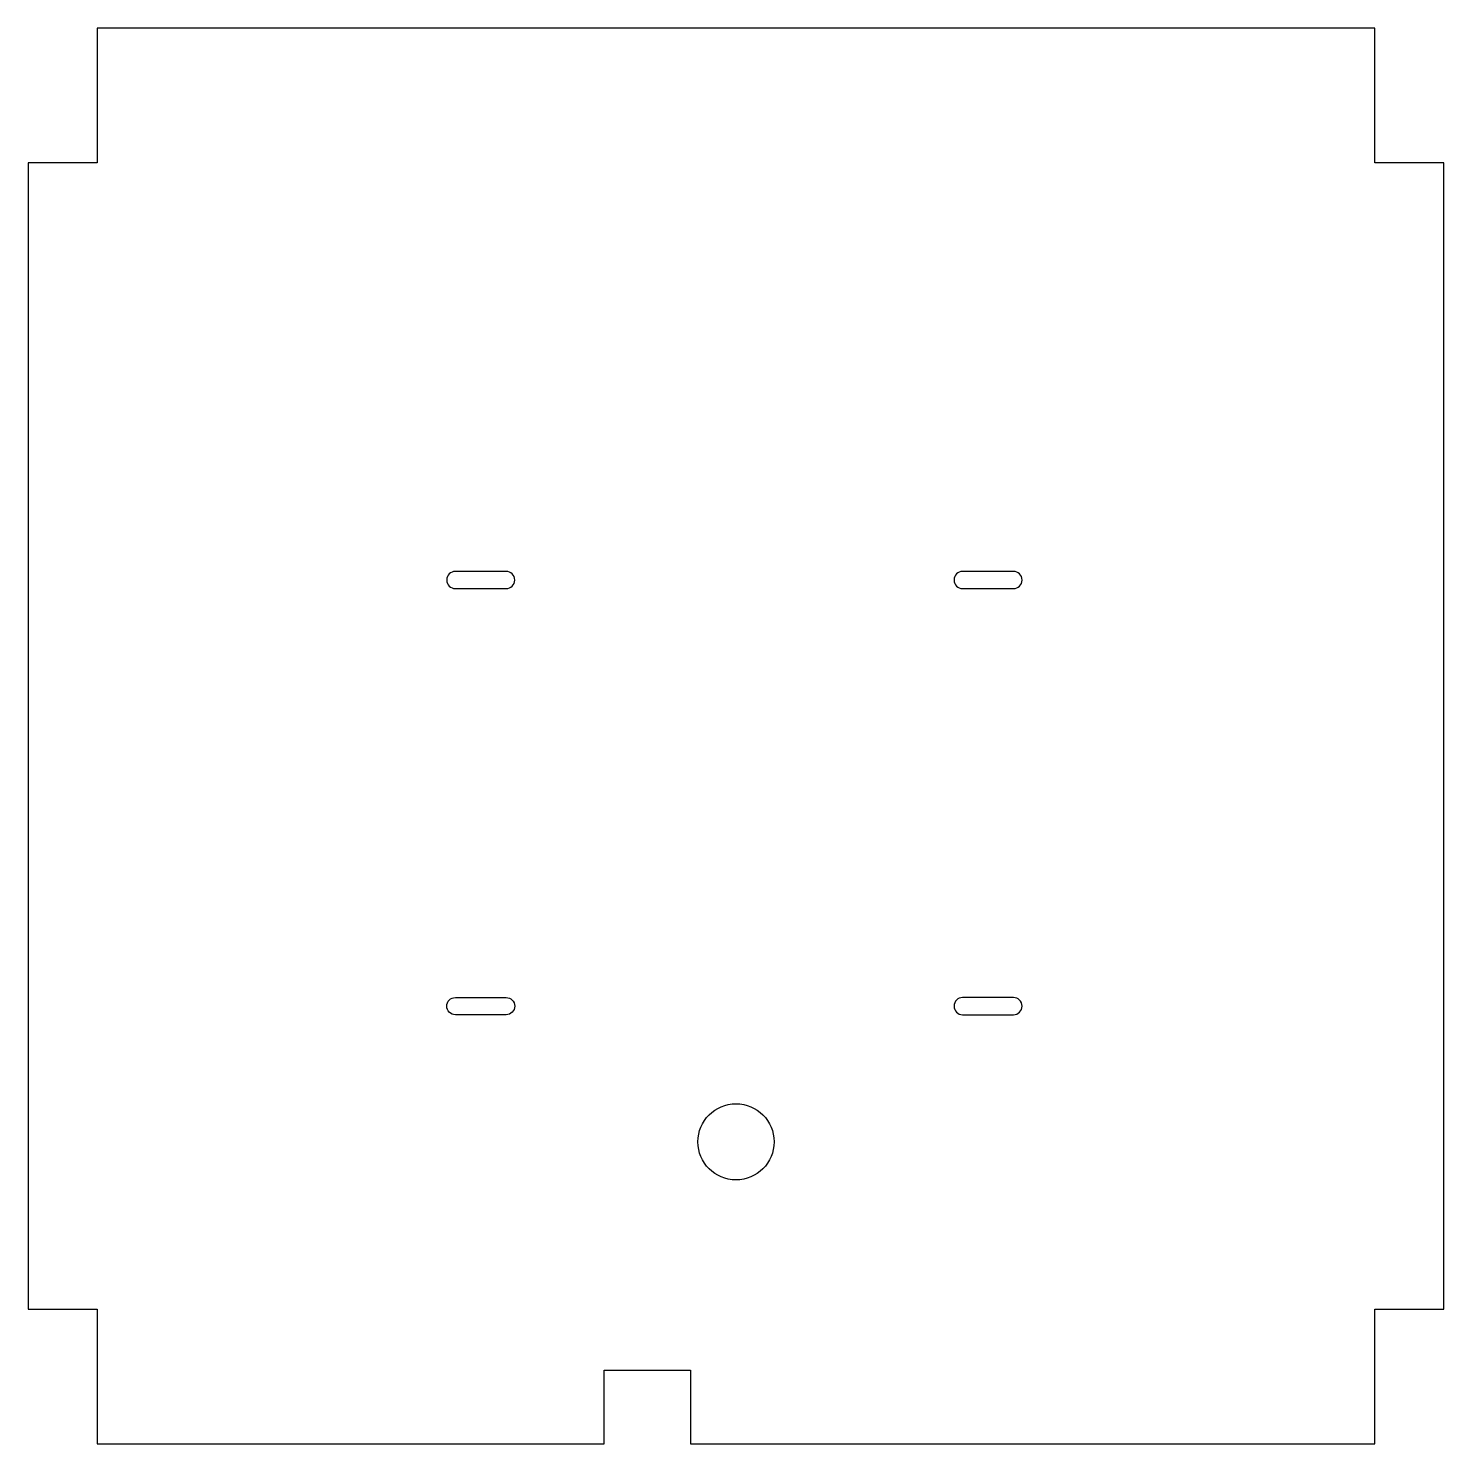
# Model space of a CAD drawing. Header units: millimetres. Extents: x -140 to 139, y -140 to 139.
import ezdxf

# ---------------------------------------------------------------- set-up
doc = ezdxf.new("R2010")
doc.units = ezdxf.units.MM
doc.layers.get('0').update_dxf_attribs({"linetype": 'CONTINUOUS'})

msp = doc.modelspace()

# ---------------------------------------------------------------- linework, layer by layer
msp.add_lwpolyline([(-9, -125), (-9, -139.5), (125.94, -139.5), (125.94, -113), (139.5, -113), (139.5, 113), (125.94, 113), (125.94, 139.5), (-125.94, 139.5), (-125.94, 113), (-139.5, 113), (-139.5, -113), (-125.94, -113), (-125.94, -139.5), (-26, -139.5), (-26, -125)], close=True)
for points in [[(-45.32, 29.05, 1), (-45.32, 32.45), (-55.32, 32.45, 1), (-55.32, 29.05)], [(54.68, 29.05, 1), (54.68, 32.45), (44.68, 32.45, 1), (44.68, 29.05)], [(-45.32, -54.95), (-55.32, -54.95, -1), (-55.32, -51.55), (-45.32, -51.55, -1)], [(54.68, -54.95, 1), (54.68, -51.55), (44.68, -51.55, 1), (44.68, -54.95)]]:
    msp.add_lwpolyline(points, format="xyb", close=True)
msp.add_circle((0, -80), 7.5)

doc.saveas('drawing.dxf')
